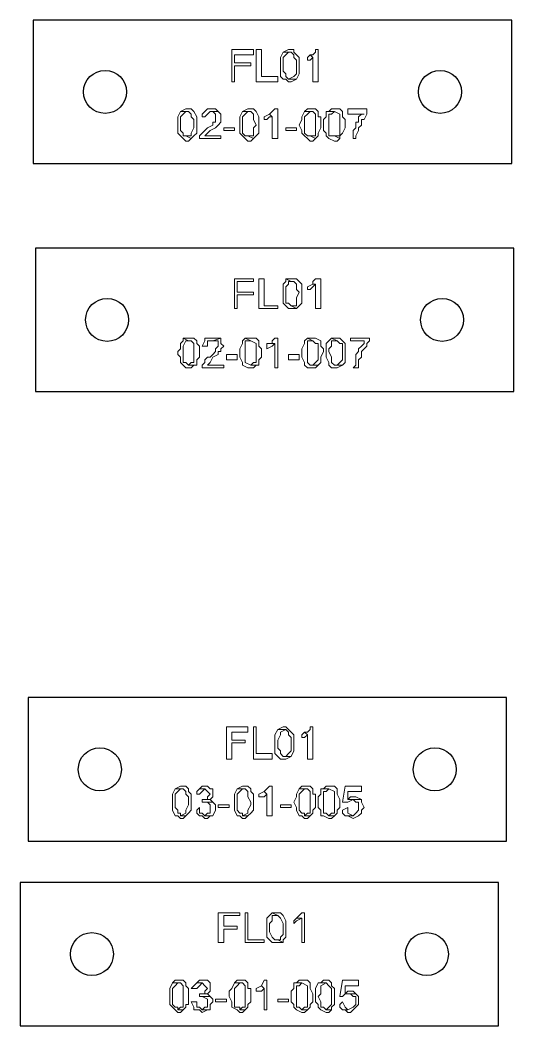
# Model space of a CAD drawing. Header units: millimetres. Extents: x 977 to 12288, y -94 to 5752.
# Drawn here: x 4707.3 to 4758.9, y 4126.5 to 4231.6 of the extents above; entities that cross this region are included whole.
import ezdxf

# ---------------------------------------------------------------- set-up
doc = ezdxf.new("R2010")
doc.units = ezdxf.units.MM

msp = doc.modelspace()

# ---------------------------------------------------------------- linework, layer by layer
at = {"color": 7, "linetype": 'Continuous', "lineweight": 25}
for p, q in [((4708.67748252, 4231.60300909), (4708.67748252, 4216.60300909)), ((4758.67748252, 4231.60300909), (4708.67748252, 4231.60300909)), ((4758.67748252, 4216.60300909), (4758.67748252, 4231.60300909)), ((4708.67748252, 4216.60300909), (4758.67748252, 4216.60300909)), ((4708.892356, 4207.76584166), (4708.892356, 4192.76584166)), ((4758.892356, 4207.76584166), (4708.892356, 4207.76584166)), ((4758.892356, 4192.76584166), (4758.892356, 4207.76584166)), ((4708.892356, 4192.76584166), (4758.892356, 4192.76584166)), ((4708.12938697, 4160.77884328), (4708.12938697, 4145.77884328)), ((4758.12938697, 4160.77884328), (4708.12938697, 4160.77884328)), ((4758.12938697, 4145.77884328), (4758.12938697, 4160.77884328)), ((4708.12938697, 4145.77884328), (4758.12938697, 4145.77884328)), ((4707.30107148, 4141.46241257), (4707.30107148, 4126.46241257)), ((4757.30107148, 4141.46241257), (4707.30107148, 4141.46241257)), ((4757.30107148, 4126.46241257), (4757.30107148, 4141.46241257)), ((4707.30107148, 4126.46241257), (4757.30107148, 4126.46241257))]:
    msp.add_line(p, q, dxfattribs=at)
at = {"color": 4, "lineweight": 0}
for points in [[(4731.67359416, 4228.53262035), (4729.41730308, 4228.53262035), (4729.41730308, 4225.14818374), (4729.69933947, 4225.14818374), (4729.69933947, 4226.84040205), (4731.39155777, 4226.84040205), (4731.39155777, 4227.12243843), (4729.69933947, 4227.12243843), (4729.69933947, 4227.96854758), (4731.67359416, 4227.96854758)], [(4732.51970331, 4228.53262035), (4731.95563054, 4228.53262035), (4731.95563054, 4225.14818374), (4734.21192161, 4225.14818374), (4734.21192161, 4225.71225651), (4732.51970331, 4225.71225651)], [(4734.77599438, 4228.25058397), (4734.77599438, 4228.25058397), (4734.493958, 4227.6865112), (4734.493958, 4227.6865112), (4734.493958, 4227.40447482), (4734.493958, 4226.84040205), (4734.493958, 4226.84040205), (4734.493958, 4226.27632928), (4734.493958, 4225.71225651), (4734.77599438, 4225.43022013), (4735.05803077, 4225.43022013), (4735.34006715, 4225.14818374), (4735.62210353, 4225.14818374), (4736.1861763, 4225.43022013), (4735.34006715, 4225.43022013), (4735.34006715, 4225.43022013), (4735.05803077, 4225.71225651), (4735.05803077, 4225.9942929), (4734.77599438, 4226.27632928), (4734.77599438, 4226.84040205), (4734.77599438, 4227.12243843), (4734.77599438, 4227.6865112), (4735.05803077, 4227.96854758), (4735.05803077, 4227.96854758), (4735.34006715, 4228.25058397)], [(4735.34006715, 4228.53262035), (4735.34006715, 4228.53262035), (4734.77599438, 4228.25058397), (4735.34006715, 4228.25058397), (4735.62210353, 4228.25058397), (4735.90413992, 4227.96854758), (4735.90413992, 4227.6865112), (4736.1861763, 4227.40447482), (4736.1861763, 4226.84040205), (4736.1861763, 4226.55836566), (4736.1861763, 4225.9942929), (4735.90413992, 4225.71225651), (4735.90413992, 4225.71225651), (4735.34006715, 4225.43022013), (4736.1861763, 4225.43022013), (4736.1861763, 4225.43022013), (4736.46821269, 4225.9942929), (4736.46821269, 4225.9942929), (4736.46821269, 4226.27632928), (4736.46821269, 4226.84040205), (4736.46821269, 4227.12243843), (4736.46821269, 4227.6865112), (4736.46821269, 4227.6865112), (4736.1861763, 4227.96854758), (4736.1861763, 4227.96854758), (4735.90413992, 4228.25058397), (4735.90413992, 4228.53262035)], [(4737.59635822, 4227.96854758), (4737.31432184, 4227.6865112), (4737.31432184, 4227.40447482), (4737.31432184, 4227.40447482), (4737.59635822, 4227.40447482), (4737.59635822, 4227.40447482), (4737.87839461, 4227.6865112)], [(4738.44246738, 4228.53262035), (4738.16043099, 4228.53262035), (4738.16043099, 4228.25058397), (4737.87839461, 4227.96854758), (4737.59635822, 4227.96854758), (4737.87839461, 4227.6865112), (4737.87839461, 4225.14818374), (4738.44246738, 4225.14818374)], [(4724.05861178, 4222.04578352), (4724.05861178, 4222.04578352), (4723.7765754, 4221.48171075), (4723.7765754, 4221.48171075), (4723.7765754, 4221.19967437), (4723.7765754, 4220.6356016), (4723.7765754, 4220.6356016), (4723.7765754, 4220.07152883), (4723.7765754, 4219.78949244), (4724.05861178, 4219.50745606), (4724.34064817, 4219.22541968), (4724.62268455, 4218.94338329), (4724.90472094, 4218.94338329), (4725.18675732, 4219.22541968), (4724.62268455, 4219.50745606), (4724.62268455, 4219.50745606), (4724.34064817, 4219.50745606), (4724.34064817, 4219.78949244), (4724.05861178, 4220.07152883), (4724.05861178, 4220.6356016), (4724.05861178, 4220.91763798), (4724.05861178, 4221.48171075), (4724.34064817, 4221.76374713), (4724.34064817, 4221.76374713), (4724.62268455, 4222.04578352)], [(4724.62268455, 4222.3278199), (4724.62268455, 4222.3278199), (4724.05861178, 4222.04578352), (4724.62268455, 4222.04578352), (4724.90472094, 4222.04578352), (4725.18675732, 4221.76374713), (4725.18675732, 4221.48171075), (4725.4687937, 4221.19967437), (4725.4687937, 4220.6356016), (4725.4687937, 4220.35356521), (4725.18675732, 4219.78949244), (4725.18675732, 4219.50745606), (4725.18675732, 4219.50745606), (4724.62268455, 4219.50745606), (4725.18675732, 4219.22541968), (4725.4687937, 4219.50745606), (4725.75083009, 4219.78949244), (4725.75083009, 4219.78949244), (4725.75083009, 4220.35356521), (4725.75083009, 4220.6356016), (4725.75083009, 4221.19967437), (4725.75083009, 4221.48171075), (4725.75083009, 4221.48171075), (4725.4687937, 4222.04578352), (4725.4687937, 4222.04578352), (4725.18675732, 4222.3278199), (4725.18675732, 4222.3278199)], [(4728.00712116, 4222.04578352), (4727.16101201, 4222.04578352), (4727.44304839, 4222.04578352), (4727.72508478, 4221.76374713), (4727.72508478, 4221.76374713), (4727.72508478, 4221.48171075), (4727.72508478, 4221.48171075), (4727.72508478, 4220.91763798), (4727.44304839, 4220.91763798), (4727.44304839, 4220.6356016), (4726.87897563, 4220.35356521), (4726.59693924, 4220.07152883), (4726.31490286, 4219.78949244), (4726.31490286, 4219.78949244), (4726.03286647, 4219.50745606), (4726.03286647, 4219.22541968), (4728.28915755, 4219.22541968), (4728.28915755, 4219.50745606), (4726.59693924, 4219.50745606), (4726.87897563, 4219.78949244), (4726.87897563, 4219.78949244), (4727.16101201, 4220.07152883), (4727.16101201, 4220.07152883), (4727.72508478, 4220.35356521), (4728.00712116, 4220.6356016), (4728.00712116, 4220.6356016), (4728.28915755, 4220.91763798), (4728.28915755, 4221.48171075), (4728.28915755, 4221.76374713)], [(4727.16101201, 4222.3278199), (4726.87897563, 4222.3278199), (4726.59693924, 4222.04578352), (4726.31490286, 4221.76374713), (4726.31490286, 4221.48171075), (4726.59693924, 4221.48171075), (4726.59693924, 4221.48171075), (4726.87897563, 4221.76374713), (4726.87897563, 4221.76374713), (4727.16101201, 4222.04578352), (4728.00712116, 4222.04578352), (4727.72508478, 4222.3278199)], [(4730.54544862, 4222.04578352), (4730.54544862, 4222.04578352), (4730.26341224, 4221.48171075), (4730.26341224, 4221.48171075), (4730.26341224, 4221.19967437), (4730.26341224, 4220.6356016), (4730.26341224, 4220.6356016), (4730.26341224, 4220.07152883), (4730.26341224, 4219.78949244), (4730.54544862, 4219.50745606), (4730.827485, 4219.22541968), (4731.10952139, 4218.94338329), (4731.39155777, 4218.94338329), (4731.67359416, 4219.22541968), (4731.10952139, 4219.50745606), (4731.10952139, 4219.50745606), (4730.827485, 4219.50745606), (4730.54544862, 4219.78949244), (4730.54544862, 4220.07152883), (4730.54544862, 4220.6356016), (4730.54544862, 4220.91763798), (4730.54544862, 4221.48171075), (4730.827485, 4221.76374713), (4730.827485, 4221.76374713), (4731.10952139, 4222.04578352)], [(4731.10952139, 4222.3278199), (4731.10952139, 4222.3278199), (4730.54544862, 4222.04578352), (4731.10952139, 4222.04578352), (4731.39155777, 4222.04578352), (4731.67359416, 4221.76374713), (4731.67359416, 4221.48171075), (4731.67359416, 4221.19967437), (4731.95563054, 4220.6356016), (4731.67359416, 4220.35356521), (4731.67359416, 4219.78949244), (4731.67359416, 4219.50745606), (4731.67359416, 4219.50745606), (4731.10952139, 4219.50745606), (4731.67359416, 4219.22541968), (4731.95563054, 4219.50745606), (4732.23766692, 4219.78949244), (4732.23766692, 4219.78949244), (4732.23766692, 4220.35356521), (4732.23766692, 4220.6356016), (4732.23766692, 4221.19967437), (4732.23766692, 4221.48171075), (4732.23766692, 4221.48171075), (4731.95563054, 4222.04578352), (4731.95563054, 4222.04578352), (4731.67359416, 4222.3278199), (4731.67359416, 4222.3278199)], [(4733.36581246, 4221.76374713), (4732.80173969, 4221.48171075), (4732.80173969, 4221.19967437), (4733.08377608, 4221.19967437), (4733.36581246, 4221.48171075), (4733.36581246, 4221.48171075), (4733.64784884, 4221.48171075)], [(4734.21192161, 4222.3278199), (4733.92988523, 4222.3278199), (4733.92988523, 4222.3278199), (4733.36581246, 4221.76374713), (4733.36581246, 4221.76374713), (4733.64784884, 4221.48171075), (4733.64784884, 4219.22541968), (4734.21192161, 4219.22541968)], [(4737.03228545, 4222.04578352), (4737.03228545, 4222.04578352), (4736.75024907, 4221.48171075), (4736.75024907, 4221.48171075), (4736.75024907, 4221.19967437), (4736.46821269, 4220.6356016), (4736.46821269, 4220.6356016), (4736.75024907, 4220.07152883), (4736.75024907, 4219.78949244), (4737.03228545, 4219.50745606), (4737.31432184, 4219.22541968), (4737.59635822, 4218.94338329), (4737.87839461, 4218.94338329), (4738.16043099, 4219.22541968), (4737.59635822, 4219.50745606), (4737.59635822, 4219.50745606), (4737.31432184, 4219.50745606), (4737.03228545, 4219.78949244), (4737.03228545, 4220.07152883), (4737.03228545, 4220.6356016), (4737.03228545, 4220.91763798), (4737.03228545, 4221.48171075), (4737.31432184, 4221.76374713), (4737.31432184, 4221.76374713), (4737.59635822, 4222.04578352)], [(4737.59635822, 4222.3278199), (4737.31432184, 4222.3278199), (4737.03228545, 4222.04578352), (4737.59635822, 4222.04578352), (4737.87839461, 4222.04578352), (4738.16043099, 4221.76374713), (4738.16043099, 4221.48171075), (4738.16043099, 4221.19967437), (4738.16043099, 4220.6356016), (4738.16043099, 4220.35356521), (4738.16043099, 4219.78949244), (4738.16043099, 4219.50745606), (4737.87839461, 4219.50745606), (4737.59635822, 4219.50745606), (4738.16043099, 4219.22541968), (4738.44246738, 4219.50745606), (4738.44246738, 4219.78949244), (4738.44246738, 4219.78949244), (4738.72450376, 4220.35356521), (4738.72450376, 4220.6356016), (4738.72450376, 4221.19967437), (4738.72450376, 4221.48171075), (4738.44246738, 4221.48171075), (4738.44246738, 4222.04578352), (4738.44246738, 4222.04578352), (4738.16043099, 4222.3278199), (4738.16043099, 4222.3278199)], [(4739.57061291, 4222.04578352), (4739.28857653, 4222.04578352), (4739.28857653, 4221.48171075), (4739.28857653, 4221.48171075), (4739.00654014, 4221.19967437), (4739.00654014, 4220.6356016), (4739.00654014, 4220.6356016), (4739.00654014, 4220.07152883), (4739.28857653, 4219.78949244), (4739.28857653, 4219.50745606), (4739.57061291, 4219.22541968), (4740.13468568, 4218.94338329), (4740.41672206, 4218.94338329), (4740.69875845, 4219.22541968), (4740.13468568, 4219.50745606), (4739.8526493, 4219.50745606), (4739.57061291, 4219.50745606), (4739.57061291, 4219.78949244), (4739.57061291, 4220.07152883), (4739.57061291, 4220.6356016), (4739.57061291, 4220.91763798), (4739.57061291, 4221.48171075), (4739.57061291, 4221.76374713), (4739.8526493, 4221.76374713), (4740.13468568, 4222.04578352)], [(4740.13468568, 4222.3278199), (4739.8526493, 4222.3278199), (4739.57061291, 4222.04578352), (4740.13468568, 4222.04578352), (4740.13468568, 4222.04578352), (4740.69875845, 4221.76374713), (4740.69875845, 4221.48171075), (4740.69875845, 4221.19967437), (4740.69875845, 4220.6356016), (4740.69875845, 4220.35356521), (4740.69875845, 4219.78949244), (4740.69875845, 4219.50745606), (4740.41672206, 4219.50745606), (4740.13468568, 4219.50745606), (4740.69875845, 4219.22541968), (4740.69875845, 4219.50745606), (4740.98079483, 4219.78949244), (4740.98079483, 4219.78949244), (4741.26283122, 4220.35356521), (4741.26283122, 4220.6356016), (4741.26283122, 4221.19967437), (4740.98079483, 4221.48171075), (4740.98079483, 4221.48171075), (4740.98079483, 4222.04578352), (4740.98079483, 4222.04578352), (4740.69875845, 4222.3278199), (4740.41672206, 4222.3278199)], [(4743.51912229, 4222.3278199), (4741.5448676, 4222.3278199), (4741.5448676, 4221.76374713), (4743.23708591, 4221.76374713), (4742.95504952, 4221.76374713), (4742.67301314, 4221.48171075), (4742.67301314, 4220.91763798), (4742.39097675, 4220.91763798), (4742.39097675, 4220.35356521), (4742.10894037, 4220.07152883), (4742.10894037, 4219.78949244), (4742.10894037, 4219.50745606), (4742.10894037, 4219.22541968), (4742.39097675, 4219.22541968), (4742.39097675, 4219.22541968), (4742.39097675, 4219.50745606), (4742.67301314, 4220.07152883), (4742.67301314, 4220.35356521), (4742.95504952, 4220.6356016), (4742.95504952, 4221.19967437), (4743.23708591, 4221.19967437), (4743.51912229, 4221.76374713), (4743.51912229, 4222.04578352)], [(4728.57119393, 4220.07152883), (4728.57119393, 4220.35356521), (4729.69933947, 4220.35356521), (4729.69933947, 4220.07152883), (4728.57119393, 4220.07152883)], [(4735.05803077, 4220.07152883), (4735.05803077, 4220.35356521), (4736.1861763, 4220.35356521), (4736.1861763, 4220.07152883), (4735.05803077, 4220.07152883)], [(4731.67359416, 4204.5595277), (4729.69933947, 4204.5595277), (4729.69933947, 4201.45712748), (4729.98137585, 4201.45712748), (4729.98137585, 4202.8673094), (4731.67359416, 4202.8673094), (4731.67359416, 4203.14934578), (4729.98137585, 4203.14934578), (4729.98137585, 4204.27749132), (4731.67359416, 4204.27749132)], [(4732.80173969, 4204.5595277), (4732.23766692, 4204.5595277), (4732.23766692, 4201.45712748), (4734.21192161, 4201.45712748), (4734.21192161, 4201.73916386), (4732.80173969, 4201.73916386)], [(4735.05803077, 4204.5595277), (4735.05803077, 4204.27749132), (4734.77599438, 4203.99545493), (4734.77599438, 4203.99545493), (4734.77599438, 4203.43138216), (4734.77599438, 4203.14934578), (4734.77599438, 4202.8673094), (4734.77599438, 4202.30323663), (4734.77599438, 4202.02120024), (4735.05803077, 4201.73916386), (4735.34006715, 4201.45712748), (4735.62210353, 4201.45712748), (4735.90413992, 4201.45712748), (4736.1861763, 4201.45712748), (4735.62210353, 4201.73916386), (4735.62210353, 4201.73916386), (4735.34006715, 4202.02120024), (4735.05803077, 4202.02120024), (4735.05803077, 4202.58527301), (4735.05803077, 4203.14934578), (4735.05803077, 4203.43138216), (4735.05803077, 4203.71341855), (4735.34006715, 4203.99545493), (4735.34006715, 4204.27749132), (4735.62210353, 4204.27749132)], [(4735.62210353, 4204.5595277), (4735.34006715, 4204.5595277), (4735.05803077, 4204.5595277), (4735.62210353, 4204.27749132), (4735.90413992, 4204.27749132), (4736.1861763, 4203.99545493), (4736.1861763, 4203.99545493), (4736.1861763, 4203.43138216), (4736.46821269, 4203.14934578), (4736.1861763, 4202.58527301), (4736.1861763, 4202.30323663), (4736.1861763, 4202.02120024), (4736.1861763, 4201.73916386), (4735.62210353, 4201.73916386), (4736.1861763, 4201.45712748), (4736.46821269, 4201.73916386), (4736.75024907, 4202.02120024), (4736.75024907, 4202.30323663), (4736.75024907, 4202.58527301), (4736.75024907, 4203.14934578), (4736.75024907, 4203.43138216), (4736.75024907, 4203.71341855), (4736.75024907, 4203.99545493), (4736.46821269, 4204.27749132), (4736.46821269, 4204.27749132), (4736.1861763, 4204.5595277), (4736.1861763, 4204.5595277)], [(4737.87839461, 4203.99545493), (4737.31432184, 4203.71341855), (4737.31432184, 4203.43138216), (4737.59635822, 4203.43138216), (4737.87839461, 4203.71341855), (4737.87839461, 4203.71341855), (4738.16043099, 4203.99545493)], [(4738.72450376, 4204.5595277), (4738.44246738, 4204.5595277), (4738.16043099, 4204.5595277), (4737.87839461, 4204.27749132), (4737.87839461, 4203.99545493), (4738.16043099, 4203.99545493), (4738.16043099, 4201.45712748), (4738.72450376, 4201.45712748)], [(4724.34064817, 4198.35472725), (4724.34064817, 4198.07269087), (4724.05861178, 4197.79065448), (4724.05861178, 4197.79065448), (4724.05861178, 4197.22658171), (4723.7765754, 4196.94454533), (4723.7765754, 4196.66250894), (4724.05861178, 4196.38047256), (4724.05861178, 4195.81639979), (4724.34064817, 4195.53436341), (4724.62268455, 4195.25232702), (4724.90472094, 4195.25232702), (4725.18675732, 4195.25232702), (4725.4687937, 4195.53436341), (4724.90472094, 4195.53436341), (4724.90472094, 4195.53436341), (4724.62268455, 4195.81639979), (4724.34064817, 4195.81639979), (4724.34064817, 4196.38047256), (4724.34064817, 4196.94454533), (4724.34064817, 4197.22658171), (4724.34064817, 4197.5086181), (4724.62268455, 4198.07269087), (4724.62268455, 4198.07269087), (4724.90472094, 4198.07269087)], [(4724.90472094, 4198.35472725), (4724.62268455, 4198.35472725), (4724.34064817, 4198.35472725), (4724.90472094, 4198.07269087), (4725.18675732, 4198.07269087), (4725.4687937, 4197.79065448), (4725.4687937, 4197.79065448), (4725.4687937, 4197.5086181), (4725.4687937, 4196.94454533), (4725.4687937, 4196.66250894), (4725.4687937, 4196.09843618), (4725.4687937, 4195.81639979), (4725.18675732, 4195.81639979), (4724.90472094, 4195.53436341), (4725.4687937, 4195.53436341), (4725.75083009, 4195.53436341), (4725.75083009, 4195.81639979), (4725.75083009, 4196.09843618), (4726.03286647, 4196.38047256), (4726.03286647, 4196.94454533), (4726.03286647, 4197.22658171), (4726.03286647, 4197.5086181), (4725.75083009, 4197.79065448), (4725.75083009, 4198.07269087), (4725.75083009, 4198.07269087), (4725.4687937, 4198.35472725), (4725.4687937, 4198.35472725)], [(4728.28915755, 4198.35472725), (4727.44304839, 4198.07269087), (4727.44304839, 4198.07269087), (4728.00712116, 4198.07269087), (4728.00712116, 4198.07269087), (4728.00712116, 4197.5086181), (4728.00712116, 4197.5086181), (4727.72508478, 4197.22658171), (4727.72508478, 4196.94454533), (4727.44304839, 4196.66250894), (4727.16101201, 4196.38047256), (4726.87897563, 4196.38047256), (4726.59693924, 4196.09843618), (4726.59693924, 4195.81639979), (4726.31490286, 4195.53436341), (4726.31490286, 4195.25232702), (4728.57119393, 4195.25232702), (4728.57119393, 4195.53436341), (4726.87897563, 4195.53436341), (4727.16101201, 4195.81639979), (4727.16101201, 4195.81639979), (4727.44304839, 4196.38047256), (4727.44304839, 4196.38047256), (4728.00712116, 4196.66250894), (4728.00712116, 4196.94454533), (4728.28915755, 4196.94454533), (4728.28915755, 4197.22658171), (4728.57119393, 4197.5086181), (4728.28915755, 4197.79065448)], [(4727.44304839, 4198.35472725), (4727.16101201, 4198.35472725), (4726.59693924, 4198.35472725), (4726.59693924, 4198.07269087), (4726.31490286, 4197.5086181), (4726.87897563, 4197.5086181), (4726.87897563, 4197.5086181), (4726.87897563, 4198.07269087), (4727.16101201, 4198.07269087), (4727.44304839, 4198.07269087), (4728.28915755, 4198.35472725), (4728.00712116, 4198.35472725)], [(4730.827485, 4198.35472725), (4730.54544862, 4198.07269087), (4730.54544862, 4197.79065448), (4730.54544862, 4197.79065448), (4730.26341224, 4197.22658171), (4730.26341224, 4196.94454533), (4730.26341224, 4196.66250894), (4730.26341224, 4196.38047256), (4730.54544862, 4195.81639979), (4730.54544862, 4195.53436341), (4731.10952139, 4195.25232702), (4731.39155777, 4195.25232702), (4731.67359416, 4195.25232702), (4731.95563054, 4195.53436341), (4731.39155777, 4195.53436341), (4731.39155777, 4195.53436341), (4730.827485, 4195.81639979), (4730.827485, 4195.81639979), (4730.827485, 4196.38047256), (4730.827485, 4196.94454533), (4730.827485, 4197.22658171), (4730.827485, 4197.5086181), (4730.827485, 4198.07269087), (4731.10952139, 4198.07269087), (4731.39155777, 4198.07269087)], [(4731.39155777, 4198.35472725), (4731.10952139, 4198.35472725), (4730.827485, 4198.35472725), (4731.39155777, 4198.07269087), (4731.39155777, 4198.07269087), (4731.95563054, 4197.79065448), (4731.95563054, 4197.79065448), (4731.95563054, 4197.5086181), (4731.95563054, 4196.94454533), (4731.95563054, 4196.66250894), (4731.95563054, 4196.09843618), (4731.95563054, 4195.81639979), (4731.67359416, 4195.81639979), (4731.39155777, 4195.53436341), (4731.95563054, 4195.53436341), (4732.23766692, 4195.53436341), (4732.23766692, 4195.81639979), (4732.23766692, 4196.09843618), (4732.51970331, 4196.38047256), (4732.51970331, 4196.94454533), (4732.51970331, 4197.22658171), (4732.23766692, 4197.5086181), (4732.23766692, 4197.79065448), (4732.23766692, 4198.07269087), (4732.23766692, 4198.07269087), (4731.95563054, 4198.35472725), (4731.67359416, 4198.35472725)], [(4734.21192161, 4198.35472725), (4733.92988523, 4198.35472725), (4733.92988523, 4198.35472725), (4733.64784884, 4198.07269087), (4733.64784884, 4197.79065448), (4733.92988523, 4197.79065448), (4733.92988523, 4195.25232702), (4734.21192161, 4195.25232702)], [(4737.31432184, 4198.35472725), (4737.03228545, 4198.07269087), (4737.03228545, 4197.79065448), (4737.03228545, 4197.79065448), (4736.75024907, 4197.22658171), (4736.75024907, 4196.94454533), (4736.75024907, 4196.66250894), (4736.75024907, 4196.38047256), (4737.03228545, 4195.81639979), (4737.03228545, 4195.53436341), (4737.31432184, 4195.25232702), (4737.87839461, 4195.25232702), (4738.16043099, 4195.25232702), (4738.44246738, 4195.53436341), (4737.87839461, 4195.53436341), (4737.59635822, 4195.53436341), (4737.31432184, 4195.81639979), (4737.31432184, 4195.81639979), (4737.31432184, 4196.38047256), (4737.31432184, 4196.94454533), (4737.31432184, 4197.22658171), (4737.31432184, 4197.5086181), (4737.31432184, 4198.07269087), (4737.59635822, 4198.07269087), (4737.87839461, 4198.07269087)], [(4737.87839461, 4198.35472725), (4737.59635822, 4198.35472725), (4737.31432184, 4198.35472725), (4737.87839461, 4198.07269087), (4737.87839461, 4198.07269087), (4738.16043099, 4197.79065448), (4738.44246738, 4197.79065448), (4738.44246738, 4197.5086181), (4738.44246738, 4196.94454533), (4738.44246738, 4196.66250894), (4738.44246738, 4196.09843618), (4738.16043099, 4195.81639979), (4738.16043099, 4195.81639979), (4737.87839461, 4195.53436341), (4738.44246738, 4195.53436341), (4738.44246738, 4195.53436341), (4738.72450376, 4195.81639979), (4738.72450376, 4196.09843618), (4738.72450376, 4196.38047256), (4739.00654014, 4196.94454533), (4739.00654014, 4197.22658171), (4738.72450376, 4197.5086181), (4738.72450376, 4197.79065448), (4738.72450376, 4198.07269087), (4738.72450376, 4198.07269087), (4738.16043099, 4198.35472725), (4738.16043099, 4198.35472725)], [(4739.8526493, 4198.35472725), (4739.57061291, 4198.07269087), (4739.28857653, 4197.79065448), (4739.28857653, 4197.79065448), (4739.28857653, 4197.22658171), (4739.28857653, 4196.94454533), (4739.28857653, 4196.66250894), (4739.28857653, 4196.38047256), (4739.57061291, 4195.81639979), (4739.57061291, 4195.53436341), (4739.8526493, 4195.25232702), (4740.41672206, 4195.25232702), (4740.41672206, 4195.25232702), (4740.98079483, 4195.53436341), (4740.41672206, 4195.53436341), (4740.13468568, 4195.53436341), (4739.8526493, 4195.81639979), (4739.8526493, 4195.81639979), (4739.8526493, 4196.38047256), (4739.57061291, 4196.94454533), (4739.57061291, 4197.22658171), (4739.8526493, 4197.5086181), (4739.8526493, 4198.07269087), (4739.8526493, 4198.07269087), (4740.41672206, 4198.07269087)], [(4740.41672206, 4198.35472725), (4740.13468568, 4198.35472725), (4739.8526493, 4198.35472725), (4740.41672206, 4198.07269087), (4740.41672206, 4198.07269087), (4740.69875845, 4197.79065448), (4740.98079483, 4197.79065448), (4740.98079483, 4197.5086181), (4740.98079483, 4196.94454533), (4740.98079483, 4196.66250894), (4740.98079483, 4196.09843618), (4740.69875845, 4195.81639979), (4740.69875845, 4195.81639979), (4740.41672206, 4195.53436341), (4740.98079483, 4195.53436341), (4740.98079483, 4195.53436341), (4741.26283122, 4195.81639979), (4741.26283122, 4196.09843618), (4741.26283122, 4196.38047256), (4741.26283122, 4196.94454533), (4741.26283122, 4197.22658171), (4741.26283122, 4197.5086181), (4741.26283122, 4197.79065448), (4740.98079483, 4198.07269087), (4740.98079483, 4198.07269087), (4740.69875845, 4198.35472725), (4740.69875845, 4198.35472725)], [(4743.80115867, 4198.35472725), (4741.82690398, 4198.35472725), (4741.82690398, 4198.07269087), (4743.23708591, 4198.07269087), (4743.23708591, 4197.79065448), (4742.95504952, 4197.5086181), (4742.67301314, 4197.22658171), (4742.67301314, 4196.94454533), (4742.39097675, 4196.66250894), (4742.39097675, 4196.09843618), (4742.39097675, 4196.09843618), (4742.39097675, 4195.53436341), (4742.10894037, 4195.25232702), (4742.67301314, 4195.25232702), (4742.67301314, 4195.25232702), (4742.67301314, 4195.81639979), (4742.67301314, 4196.09843618), (4742.95504952, 4196.38047256), (4742.95504952, 4196.94454533), (4743.23708591, 4197.22658171), (4743.51912229, 4197.5086181), (4743.51912229, 4197.79065448), (4743.80115867, 4198.07269087)], [(4733.64784884, 4197.79065448), (4733.08377608, 4197.79065448), (4733.08377608, 4197.22658171), (4733.08377608, 4197.22658171), (4733.64784884, 4197.5086181), (4733.64784884, 4197.5086181), (4733.92988523, 4197.79065448)], [(4728.85323031, 4196.09843618), (4728.85323031, 4196.66250894), (4729.98137585, 4196.66250894), (4729.98137585, 4196.09843618), (4728.85323031, 4196.09843618)], [(4735.34006715, 4196.09843618), (4735.34006715, 4196.66250894), (4736.46821269, 4196.66250894), (4736.46821269, 4196.09843618), (4735.34006715, 4196.09843618)], [(4731.10952139, 4157.74148793), (4728.85323031, 4157.74148793), (4728.85323031, 4154.35705132), (4729.41730308, 4154.35705132), (4729.41730308, 4156.04926963), (4730.827485, 4156.04926963), (4730.827485, 4156.33130601), (4729.41730308, 4156.33130601), (4729.41730308, 4157.17741517), (4731.10952139, 4157.17741517)], [(4731.95563054, 4157.74148793), (4731.67359416, 4157.74148793), (4731.67359416, 4154.35705132), (4733.64784884, 4154.35705132), (4733.64784884, 4154.92112409), (4731.95563054, 4154.92112409)], [(4734.21192161, 4157.45945155), (4734.21192161, 4157.45945155), (4733.92988523, 4156.89537878), (4733.92988523, 4156.89537878), (4733.92988523, 4156.6133424), (4733.92988523, 4156.04926963), (4733.92988523, 4155.76723324), (4733.92988523, 4155.48519686), (4733.92988523, 4154.92112409), (4734.21192161, 4154.63908771), (4734.493958, 4154.35705132), (4735.05803077, 4154.35705132), (4735.05803077, 4154.35705132), (4735.62210353, 4154.63908771), (4735.05803077, 4154.63908771), (4734.77599438, 4154.63908771), (4734.493958, 4154.92112409), (4734.493958, 4155.20316048), (4734.21192161, 4155.48519686), (4734.21192161, 4156.04926963), (4734.21192161, 4156.33130601), (4734.493958, 4156.89537878), (4734.493958, 4157.17741517), (4734.493958, 4157.17741517), (4735.05803077, 4157.45945155)], [(4735.05803077, 4157.74148793), (4734.77599438, 4157.74148793), (4734.21192161, 4157.45945155), (4735.05803077, 4157.45945155), (4735.05803077, 4157.45945155), (4735.34006715, 4157.17741517), (4735.34006715, 4156.89537878), (4735.62210353, 4156.6133424), (4735.62210353, 4156.04926963), (4735.62210353, 4155.76723324), (4735.62210353, 4155.20316048), (4735.34006715, 4154.92112409), (4735.34006715, 4154.92112409), (4735.05803077, 4154.63908771), (4735.62210353, 4154.63908771), (4735.62210353, 4154.63908771), (4735.90413992, 4155.20316048), (4735.90413992, 4155.20316048), (4735.90413992, 4155.48519686), (4735.90413992, 4156.04926963), (4735.90413992, 4156.33130601), (4735.90413992, 4156.89537878), (4735.90413992, 4156.89537878), (4735.62210353, 4157.17741517), (4735.62210353, 4157.17741517), (4735.34006715, 4157.45945155), (4735.34006715, 4157.45945155)], [(4737.87839461, 4157.74148793), (4737.59635822, 4157.74148793), (4737.59635822, 4157.45945155), (4737.31432184, 4157.17741517), (4737.03228545, 4157.17741517), (4737.31432184, 4156.89537878), (4737.31432184, 4154.35705132), (4737.87839461, 4154.35705132)], [(4737.03228545, 4157.17741517), (4736.75024907, 4156.89537878), (4736.75024907, 4156.6133424), (4736.75024907, 4156.6133424), (4737.03228545, 4156.6133424), (4737.03228545, 4156.6133424), (4737.31432184, 4156.89537878)], [(4723.49453902, 4151.2546511), (4723.49453902, 4151.2546511), (4723.21250263, 4150.69057833), (4723.21250263, 4150.69057833), (4723.21250263, 4150.40854195), (4723.21250263, 4149.84446918), (4723.21250263, 4149.84446918), (4723.21250263, 4149.28039641), (4723.21250263, 4148.99836003), (4723.49453902, 4148.43428726), (4723.7765754, 4148.43428726), (4724.05861178, 4148.15225087), (4724.34064817, 4148.15225087), (4724.62268455, 4148.43428726), (4724.05861178, 4148.43428726), (4724.05861178, 4148.71632364), (4723.7765754, 4148.71632364), (4723.7765754, 4148.99836003), (4723.49453902, 4149.28039641), (4723.49453902, 4149.84446918), (4723.49453902, 4150.12650556), (4723.49453902, 4150.69057833), (4723.7765754, 4150.97261471), (4723.7765754, 4150.97261471), (4724.05861178, 4151.2546511)], [(4724.05861178, 4151.53668748), (4724.05861178, 4151.53668748), (4723.49453902, 4151.2546511), (4724.05861178, 4151.2546511), (4724.34064817, 4151.2546511), (4724.62268455, 4150.97261471), (4724.62268455, 4150.69057833), (4724.90472094, 4150.40854195), (4724.90472094, 4149.84446918), (4724.90472094, 4149.56243279), (4724.62268455, 4148.99836003), (4724.62268455, 4148.71632364), (4724.62268455, 4148.71632364), (4724.05861178, 4148.43428726), (4724.62268455, 4148.43428726), (4724.90472094, 4148.71632364), (4725.18675732, 4148.99836003), (4725.18675732, 4148.99836003), (4725.18675732, 4149.28039641), (4725.18675732, 4149.84446918), (4725.18675732, 4150.12650556), (4725.18675732, 4150.69057833), (4725.18675732, 4150.69057833), (4724.90472094, 4150.97261471), (4724.90472094, 4151.2546511), (4724.62268455, 4151.53668748), (4724.62268455, 4151.53668748)], [(4726.03286647, 4151.2546511), (4725.75083009, 4150.97261471), (4725.75083009, 4150.69057833), (4726.03286647, 4150.69057833), (4726.03286647, 4150.69057833), (4726.31490286, 4150.97261471), (4726.31490286, 4150.97261471), (4726.59693924, 4151.2546511)], [(4726.59693924, 4151.53668748), (4726.31490286, 4151.53668748), (4726.03286647, 4151.2546511), (4726.59693924, 4151.2546511), (4726.59693924, 4151.2546511), (4726.87897563, 4150.97261471), (4726.87897563, 4150.97261471), (4727.16101201, 4150.69057833), (4727.16101201, 4150.69057833), (4726.87897563, 4150.40854195), (4726.87897563, 4150.12650556), (4726.59693924, 4150.12650556), (4727.16101201, 4150.12650556), (4727.44304839, 4150.40854195), (4727.44304839, 4150.40854195), (4727.44304839, 4150.69057833), (4727.44304839, 4150.69057833), (4727.44304839, 4150.97261471), (4727.44304839, 4151.2546511), (4727.16101201, 4151.2546511), (4726.87897563, 4151.53668748)], [(4729.98137585, 4151.2546511), (4729.98137585, 4151.2546511), (4729.69933947, 4150.69057833), (4729.69933947, 4150.69057833), (4729.69933947, 4150.40854195), (4729.69933947, 4149.84446918), (4729.69933947, 4149.84446918), (4729.69933947, 4149.28039641), (4729.69933947, 4148.99836003), (4729.98137585, 4148.43428726), (4730.26341224, 4148.43428726), (4730.54544862, 4148.15225087), (4730.827485, 4148.15225087), (4731.10952139, 4148.43428726), (4730.54544862, 4148.43428726), (4730.54544862, 4148.71632364), (4730.26341224, 4148.71632364), (4729.98137585, 4148.99836003), (4729.98137585, 4149.28039641), (4729.98137585, 4149.84446918), (4729.98137585, 4150.12650556), (4729.98137585, 4150.69057833), (4730.26341224, 4150.97261471), (4730.26341224, 4150.97261471), (4730.54544862, 4151.2546511)], [(4730.54544862, 4151.53668748), (4730.54544862, 4151.53668748), (4729.98137585, 4151.2546511), (4730.54544862, 4151.2546511), (4730.827485, 4151.2546511), (4731.10952139, 4150.97261471), (4731.10952139, 4150.69057833), (4731.10952139, 4150.40854195), (4731.39155777, 4149.84446918), (4731.39155777, 4149.56243279), (4731.10952139, 4148.99836003), (4731.10952139, 4148.71632364), (4731.10952139, 4148.71632364), (4730.54544862, 4148.43428726), (4731.10952139, 4148.43428726), (4731.39155777, 4148.71632364), (4731.67359416, 4148.99836003), (4731.67359416, 4148.99836003), (4731.67359416, 4149.28039641), (4731.67359416, 4149.84446918), (4731.67359416, 4150.12650556), (4731.67359416, 4150.69057833), (4731.67359416, 4150.69057833), (4731.39155777, 4150.97261471), (4731.39155777, 4151.2546511), (4731.10952139, 4151.53668748), (4731.10952139, 4151.53668748)], [(4732.80173969, 4150.97261471), (4732.23766692, 4150.69057833), (4732.23766692, 4150.40854195), (4732.51970331, 4150.40854195), (4732.80173969, 4150.40854195), (4732.80173969, 4150.40854195), (4733.08377608, 4150.69057833)], [(4733.64784884, 4151.53668748), (4733.36581246, 4151.53668748), (4733.36581246, 4151.53668748), (4732.80173969, 4150.97261471), (4732.80173969, 4150.97261471), (4733.08377608, 4150.69057833), (4733.08377608, 4148.43428726), (4733.64784884, 4148.43428726)], [(4736.46821269, 4151.2546511), (4736.46821269, 4151.2546511), (4736.1861763, 4150.69057833), (4736.1861763, 4150.69057833), (4736.1861763, 4150.40854195), (4735.90413992, 4149.84446918), (4735.90413992, 4149.84446918), (4736.1861763, 4149.28039641), (4736.1861763, 4148.99836003), (4736.46821269, 4148.43428726), (4736.75024907, 4148.43428726), (4737.03228545, 4148.15225087), (4737.31432184, 4148.15225087), (4737.59635822, 4148.43428726), (4737.03228545, 4148.43428726), (4737.03228545, 4148.71632364), (4736.75024907, 4148.71632364), (4736.46821269, 4148.99836003), (4736.46821269, 4149.28039641), (4736.46821269, 4149.84446918), (4736.46821269, 4150.12650556), (4736.46821269, 4150.69057833), (4736.75024907, 4150.97261471), (4736.75024907, 4150.97261471), (4737.03228545, 4151.2546511)], [(4737.03228545, 4151.53668748), (4736.75024907, 4151.53668748), (4736.46821269, 4151.2546511), (4737.03228545, 4151.2546511), (4737.31432184, 4151.2546511), (4737.59635822, 4150.97261471), (4737.59635822, 4150.69057833), (4737.59635822, 4150.40854195), (4737.59635822, 4149.84446918), (4737.59635822, 4149.56243279), (4737.59635822, 4148.99836003), (4737.59635822, 4148.71632364), (4737.31432184, 4148.71632364), (4737.03228545, 4148.43428726), (4737.59635822, 4148.43428726), (4737.87839461, 4148.71632364), (4737.87839461, 4148.99836003), (4737.87839461, 4148.99836003), (4738.16043099, 4149.28039641), (4738.16043099, 4149.84446918), (4738.16043099, 4150.12650556), (4738.16043099, 4150.69057833), (4737.87839461, 4150.69057833), (4737.87839461, 4150.97261471), (4737.87839461, 4151.2546511), (4737.59635822, 4151.53668748), (4737.59635822, 4151.53668748)], [(4739.00654014, 4151.2546511), (4738.72450376, 4151.2546511), (4738.72450376, 4150.69057833), (4738.72450376, 4150.69057833), (4738.44246738, 4150.40854195), (4738.44246738, 4149.84446918), (4738.44246738, 4149.84446918), (4738.44246738, 4149.28039641), (4738.72450376, 4148.99836003), (4738.72450376, 4148.43428726), (4739.00654014, 4148.43428726), (4739.57061291, 4148.15225087), (4739.8526493, 4148.15225087), (4740.13468568, 4148.43428726), (4739.57061291, 4148.43428726), (4739.28857653, 4148.71632364), (4739.00654014, 4148.71632364), (4739.00654014, 4148.99836003), (4739.00654014, 4149.28039641), (4739.00654014, 4149.84446918), (4739.00654014, 4150.12650556), (4739.00654014, 4150.69057833), (4739.00654014, 4150.97261471), (4739.28857653, 4150.97261471), (4739.57061291, 4151.2546511)], [(4739.57061291, 4151.53668748), (4739.28857653, 4151.53668748), (4739.00654014, 4151.2546511), (4739.57061291, 4151.2546511), (4739.57061291, 4151.2546511), (4740.13468568, 4150.97261471), (4740.13468568, 4150.69057833), (4740.13468568, 4150.40854195), (4740.13468568, 4149.84446918), (4740.13468568, 4149.56243279), (4740.13468568, 4148.99836003), (4740.13468568, 4148.71632364), (4739.8526493, 4148.71632364), (4739.57061291, 4148.43428726), (4740.13468568, 4148.43428726), (4740.41672206, 4148.71632364), (4740.41672206, 4148.99836003), (4740.41672206, 4148.99836003), (4740.69875845, 4149.28039641), (4740.69875845, 4149.84446918), (4740.69875845, 4150.12650556), (4740.41672206, 4150.69057833), (4740.41672206, 4150.69057833), (4740.41672206, 4150.97261471), (4740.41672206, 4151.2546511), (4740.13468568, 4151.53668748), (4739.8526493, 4151.53668748)], [(4742.95504952, 4151.53668748), (4741.26283122, 4151.53668748), (4740.98079483, 4149.84446918), (4741.5448676, 4149.84446918), (4741.5448676, 4149.84446918), (4742.10894037, 4150.12650556), (4742.95504952, 4150.12650556), (4741.5448676, 4150.12650556), (4741.5448676, 4150.97261471), (4742.95504952, 4150.97261471)], [(4726.31490286, 4150.12650556), (4726.31490286, 4149.84446918), (4726.59693924, 4149.84446918), (4727.44304839, 4149.84446918), (4727.16101201, 4150.12650556), (4727.16101201, 4150.12650556), (4726.59693924, 4150.12650556)], [(4742.95504952, 4150.12650556), (4742.10894037, 4150.12650556), (4742.10894037, 4150.12650556), (4742.39097675, 4149.84446918), (4742.67301314, 4149.84446918), (4742.67301314, 4149.28039641), (4742.67301314, 4148.99836003), (4742.39097675, 4148.71632364), (4742.39097675, 4148.71632364), (4742.10894037, 4148.43428726), (4741.26283122, 4148.43428726), (4741.5448676, 4148.43428726), (4742.10894037, 4148.15225087), (4742.10894037, 4148.15225087), (4742.67301314, 4148.43428726), (4742.95504952, 4148.71632364), (4742.95504952, 4148.99836003), (4743.23708591, 4149.28039641), (4742.95504952, 4149.84446918)], [(4742.10894037, 4150.40854195), (4741.82690398, 4150.40854195), (4741.5448676, 4150.12650556), (4742.95504952, 4150.12650556), (4742.39097675, 4150.40854195)], [(4726.03286647, 4149.28039641), (4725.75083009, 4148.99836003), (4725.75083009, 4148.71632364), (4726.03286647, 4148.43428726), (4726.03286647, 4148.43428726), (4726.31490286, 4148.43428726), (4726.59693924, 4148.15225087), (4726.87897563, 4148.15225087), (4727.16101201, 4148.43428726), (4727.44304839, 4148.43428726), (4726.59693924, 4148.43428726), (4726.59693924, 4148.43428726), (4726.31490286, 4148.71632364), (4726.03286647, 4148.71632364)], [(4727.44304839, 4149.84446918), (4726.59693924, 4149.84446918), (4726.87897563, 4149.84446918), (4727.16101201, 4149.56243279), (4727.16101201, 4149.56243279), (4727.16101201, 4149.28039641), (4727.16101201, 4148.99836003), (4727.16101201, 4148.71632364), (4726.87897563, 4148.71632364), (4726.59693924, 4148.43428726), (4727.44304839, 4148.43428726), (4727.44304839, 4148.43428726), (4727.72508478, 4148.99836003), (4727.72508478, 4149.28039641), (4727.72508478, 4149.56243279), (4727.44304839, 4149.84446918)], [(4728.00712116, 4149.28039641), (4728.00712116, 4149.56243279), (4729.1352667, 4149.56243279), (4729.1352667, 4149.28039641), (4728.00712116, 4149.28039641)], [(4734.493958, 4149.28039641), (4734.493958, 4149.56243279), (4735.62210353, 4149.56243279), (4735.62210353, 4149.28039641), (4734.493958, 4149.28039641)], [(4741.5448676, 4149.28039641), (4740.98079483, 4148.99836003), (4740.98079483, 4148.71632364), (4741.26283122, 4148.43428726), (4742.10894037, 4148.43428726), (4742.10894037, 4148.43428726), (4741.5448676, 4148.71632364), (4741.5448676, 4148.71632364)], [(4730.26341224, 4138.28097743), (4728.00712116, 4138.28097743), (4728.00712116, 4135.1785772), (4728.57119393, 4135.1785772), (4728.57119393, 4136.58875912), (4729.98137585, 4136.58875912), (4729.98137585, 4136.87079551), (4728.57119393, 4136.87079551), (4728.57119393, 4137.99894104), (4730.26341224, 4137.99894104)], [(4731.10952139, 4138.28097743), (4730.827485, 4138.28097743), (4730.827485, 4135.1785772), (4732.80173969, 4135.1785772), (4732.80173969, 4135.46061359), (4731.10952139, 4135.46061359)], [(4733.64784884, 4138.28097743), (4733.36581246, 4137.99894104), (4733.08377608, 4137.71690466), (4733.08377608, 4137.71690466), (4733.08377608, 4137.15283189), (4733.08377608, 4136.58875912), (4733.08377608, 4136.58875912), (4733.08377608, 4136.02468635), (4733.08377608, 4135.74264997), (4733.36581246, 4135.46061359), (4733.64784884, 4135.1785772), (4734.21192161, 4135.1785772), (4734.21192161, 4135.1785772), (4734.77599438, 4135.1785772), (4734.21192161, 4135.46061359), (4733.92988523, 4135.46061359), (4733.64784884, 4135.74264997), (4733.64784884, 4135.74264997), (4733.36581246, 4136.30672274), (4733.36581246, 4136.58875912), (4733.36581246, 4137.15283189), (4733.64784884, 4137.43486828), (4733.64784884, 4137.71690466), (4733.64784884, 4137.99894104), (4734.21192161, 4137.99894104)], [(4734.21192161, 4138.28097743), (4733.92988523, 4138.28097743), (4733.64784884, 4138.28097743), (4734.21192161, 4137.99894104), (4734.21192161, 4137.99894104), (4734.493958, 4137.71690466), (4734.493958, 4137.71690466), (4734.77599438, 4137.15283189), (4734.77599438, 4136.58875912), (4734.77599438, 4136.30672274), (4734.77599438, 4136.02468635), (4734.493958, 4135.74264997), (4734.493958, 4135.46061359), (4734.21192161, 4135.46061359), (4734.77599438, 4135.1785772), (4734.77599438, 4135.46061359), (4735.05803077, 4135.74264997), (4735.05803077, 4135.74264997), (4735.05803077, 4136.30672274), (4735.05803077, 4136.58875912), (4735.05803077, 4137.15283189), (4735.05803077, 4137.43486828), (4735.05803077, 4137.43486828), (4734.77599438, 4137.99894104), (4734.77599438, 4137.99894104), (4734.493958, 4138.28097743), (4734.493958, 4138.28097743)], [(4736.1861763, 4137.71690466), (4735.90413992, 4137.43486828), (4735.90413992, 4137.15283189), (4735.90413992, 4137.15283189), (4736.1861763, 4137.43486828), (4736.1861763, 4137.43486828), (4736.75024907, 4137.71690466)], [(4737.03228545, 4138.28097743), (4736.75024907, 4138.28097743), (4736.75024907, 4138.28097743), (4736.46821269, 4137.99894104), (4736.1861763, 4137.71690466), (4736.75024907, 4137.71690466), (4736.75024907, 4135.1785772), (4737.03228545, 4135.1785772)], [(4723.7765754, 4131.23006782), (4723.49453902, 4131.23006782), (4723.21250263, 4130.94803144), (4723.7765754, 4130.94803144), (4724.05861178, 4130.94803144), (4724.34064817, 4130.66599506), (4724.34064817, 4130.38395867), (4724.34064817, 4130.10192229), (4724.34064817, 4129.53784952), (4724.34064817, 4129.25581314), (4724.34064817, 4128.69174037), (4724.34064817, 4128.40970398), (4724.05861178, 4128.40970398), (4723.7765754, 4128.1276676), (4724.34064817, 4128.1276676), (4724.62268455, 4128.40970398), (4724.62268455, 4128.69174037), (4724.90472094, 4128.69174037), (4724.90472094, 4128.97377675), (4724.90472094, 4129.53784952), (4724.90472094, 4129.8198859), (4724.90472094, 4130.38395867), (4724.90472094, 4130.38395867), (4724.62268455, 4130.66599506), (4724.62268455, 4130.94803144), (4724.34064817, 4131.23006782), (4724.34064817, 4131.23006782)], [(4726.31490286, 4131.23006782), (4726.03286647, 4131.23006782), (4725.75083009, 4130.94803144), (4726.31490286, 4130.94803144), (4726.31490286, 4130.94803144), (4726.59693924, 4130.66599506), (4726.59693924, 4130.66599506), (4726.87897563, 4130.38395867), (4726.87897563, 4130.38395867), (4726.59693924, 4130.10192229), (4726.59693924, 4129.8198859), (4726.03286647, 4129.8198859), (4726.87897563, 4129.8198859), (4727.16101201, 4130.10192229), (4727.16101201, 4130.10192229), (4727.16101201, 4130.38395867), (4727.16101201, 4130.38395867), (4727.16101201, 4130.66599506), (4727.16101201, 4130.94803144), (4726.87897563, 4131.23006782), (4726.59693924, 4131.23006782)], [(4730.26341224, 4131.23006782), (4729.98137585, 4131.23006782), (4729.69933947, 4130.94803144), (4730.26341224, 4130.94803144), (4730.54544862, 4130.94803144), (4730.827485, 4130.66599506), (4730.827485, 4130.38395867), (4730.827485, 4130.10192229), (4730.827485, 4129.53784952), (4730.827485, 4129.25581314), (4730.827485, 4128.69174037), (4730.827485, 4128.40970398), (4730.54544862, 4128.40970398), (4730.26341224, 4128.1276676), (4730.827485, 4128.1276676), (4731.10952139, 4128.40970398), (4731.10952139, 4128.69174037), (4731.10952139, 4128.69174037), (4731.39155777, 4128.97377675), (4731.39155777, 4129.53784952), (4731.39155777, 4129.8198859), (4731.39155777, 4130.38395867), (4731.10952139, 4130.38395867), (4731.10952139, 4130.66599506), (4731.10952139, 4130.94803144), (4730.827485, 4131.23006782), (4730.827485, 4131.23006782)], [(4733.08377608, 4131.23006782), (4733.08377608, 4131.23006782), (4732.80173969, 4131.23006782), (4732.51970331, 4130.66599506), (4732.51970331, 4130.66599506), (4732.80173969, 4130.38395867), (4732.80173969, 4128.1276676), (4733.08377608, 4128.1276676)], [(4736.75024907, 4131.23006782), (4736.46821269, 4131.23006782), (4736.1861763, 4130.94803144), (4736.75024907, 4130.94803144), (4736.75024907, 4130.94803144), (4737.31432184, 4130.66599506), (4737.31432184, 4130.38395867), (4737.31432184, 4130.10192229), (4737.31432184, 4129.53784952), (4737.31432184, 4129.25581314), (4737.31432184, 4128.69174037), (4737.31432184, 4128.40970398), (4737.03228545, 4128.40970398), (4736.75024907, 4128.1276676), (4737.31432184, 4128.1276676), (4737.59635822, 4128.40970398), (4737.59635822, 4128.69174037), (4737.59635822, 4128.69174037), (4737.87839461, 4128.97377675), (4737.87839461, 4129.53784952), (4737.87839461, 4129.8198859), (4737.59635822, 4130.38395867), (4737.59635822, 4130.38395867), (4737.59635822, 4130.66599506), (4737.59635822, 4130.94803144), (4737.31432184, 4131.23006782), (4737.03228545, 4131.23006782)], [(4739.28857653, 4131.23006782), (4739.00654014, 4131.23006782), (4738.72450376, 4130.94803144), (4739.28857653, 4130.94803144), (4739.28857653, 4130.94803144), (4739.57061291, 4130.66599506), (4739.8526493, 4130.38395867), (4739.8526493, 4130.10192229), (4739.8526493, 4129.53784952), (4739.8526493, 4129.25581314), (4739.8526493, 4128.69174037), (4739.57061291, 4128.40970398), (4739.57061291, 4128.40970398), (4739.28857653, 4128.1276676), (4739.8526493, 4128.1276676), (4739.8526493, 4128.40970398), (4740.13468568, 4128.69174037), (4740.13468568, 4128.69174037), (4740.13468568, 4128.97377675), (4740.13468568, 4129.53784952), (4740.13468568, 4129.8198859), (4740.13468568, 4130.38395867), (4740.13468568, 4130.38395867), (4739.8526493, 4130.66599506), (4739.8526493, 4130.94803144), (4739.57061291, 4131.23006782), (4739.57061291, 4131.23006782)], [(4742.67301314, 4131.23006782), (4740.98079483, 4131.23006782), (4740.69875845, 4129.53784952), (4740.98079483, 4129.53784952), (4741.26283122, 4129.8198859), (4741.5448676, 4129.8198859), (4742.39097675, 4129.8198859), (4741.26283122, 4129.8198859), (4741.26283122, 4130.66599506), (4742.67301314, 4130.66599506)], [(4723.21250263, 4130.94803144), (4723.21250263, 4130.94803144), (4722.93046625, 4130.38395867), (4722.93046625, 4130.38395867), (4722.93046625, 4130.10192229), (4722.93046625, 4129.53784952), (4722.93046625, 4129.53784952), (4722.93046625, 4128.97377675), (4722.93046625, 4128.69174037), (4723.21250263, 4128.40970398), (4723.49453902, 4128.1276676), (4723.7765754, 4127.84563121), (4724.05861178, 4127.84563121), (4724.34064817, 4128.1276676), (4723.7765754, 4128.1276676), (4723.7765754, 4128.40970398), (4723.49453902, 4128.40970398), (4723.21250263, 4128.69174037), (4723.21250263, 4128.97377675), (4723.21250263, 4129.53784952), (4723.21250263, 4129.8198859), (4723.21250263, 4130.38395867), (4723.49453902, 4130.66599506), (4723.49453902, 4130.66599506), (4723.7765754, 4130.94803144)], [(4725.75083009, 4130.94803144), (4725.4687937, 4130.66599506), (4725.18675732, 4130.38395867), (4725.75083009, 4130.38395867), (4725.75083009, 4130.38395867), (4726.03286647, 4130.66599506), (4726.03286647, 4130.66599506), (4726.31490286, 4130.94803144)], [(4729.69933947, 4130.94803144), (4729.69933947, 4130.94803144), (4729.41730308, 4130.38395867), (4729.41730308, 4130.38395867), (4729.1352667, 4130.10192229), (4729.1352667, 4129.53784952), (4729.1352667, 4129.53784952), (4729.41730308, 4128.97377675), (4729.41730308, 4128.69174037), (4729.41730308, 4128.40970398), (4729.98137585, 4128.1276676), (4730.26341224, 4127.84563121), (4730.54544862, 4127.84563121), (4730.827485, 4128.1276676), (4730.26341224, 4128.1276676), (4730.26341224, 4128.40970398), (4729.69933947, 4128.40970398), (4729.69933947, 4128.69174037), (4729.69933947, 4128.97377675), (4729.69933947, 4129.53784952), (4729.69933947, 4129.8198859), (4729.69933947, 4130.38395867), (4729.98137585, 4130.66599506), (4729.98137585, 4130.66599506), (4730.26341224, 4130.94803144)], [(4732.51970331, 4130.66599506), (4731.95563054, 4130.38395867), (4731.95563054, 4130.10192229), (4731.95563054, 4130.10192229), (4732.51970331, 4130.10192229), (4732.51970331, 4130.10192229), (4732.80173969, 4130.38395867)], [(4736.1861763, 4130.94803144), (4735.90413992, 4130.94803144), (4735.90413992, 4130.38395867), (4735.90413992, 4130.38395867), (4735.62210353, 4130.10192229), (4735.62210353, 4129.53784952), (4735.62210353, 4129.53784952), (4735.62210353, 4128.97377675), (4735.90413992, 4128.69174037), (4735.90413992, 4128.40970398), (4736.1861763, 4128.1276676), (4736.75024907, 4127.84563121), (4737.03228545, 4127.84563121), (4737.31432184, 4128.1276676), (4736.75024907, 4128.1276676), (4736.46821269, 4128.40970398), (4736.1861763, 4128.40970398), (4736.1861763, 4128.69174037), (4736.1861763, 4128.97377675), (4736.1861763, 4129.53784952), (4736.1861763, 4129.8198859), (4736.1861763, 4130.38395867), (4736.1861763, 4130.66599506), (4736.46821269, 4130.66599506), (4736.75024907, 4130.94803144)], [(4738.72450376, 4130.94803144), (4738.44246738, 4130.94803144), (4738.16043099, 4130.38395867), (4738.16043099, 4130.38395867), (4738.16043099, 4130.10192229), (4738.16043099, 4129.53784952), (4738.16043099, 4129.53784952), (4738.16043099, 4128.97377675), (4738.44246738, 4128.69174037), (4738.44246738, 4128.40970398), (4738.72450376, 4128.1276676), (4739.28857653, 4127.84563121), (4739.57061291, 4127.84563121), (4739.8526493, 4128.1276676), (4739.28857653, 4128.1276676), (4739.00654014, 4128.40970398), (4738.72450376, 4128.40970398), (4738.72450376, 4128.69174037), (4738.72450376, 4128.97377675), (4738.44246738, 4129.53784952), (4738.72450376, 4129.8198859), (4738.72450376, 4130.38395867), (4738.72450376, 4130.66599506), (4738.72450376, 4130.66599506), (4739.28857653, 4130.94803144)], [(4741.82690398, 4130.10192229), (4741.5448676, 4130.10192229), (4741.26283122, 4129.8198859), (4742.39097675, 4129.8198859), (4742.10894037, 4130.10192229)], [(4725.75083009, 4128.97377675), (4725.18675732, 4128.97377675), (4725.4687937, 4128.40970398), (4725.4687937, 4128.1276676), (4725.4687937, 4128.1276676), (4726.03286647, 4128.1276676), (4726.31490286, 4127.84563121), (4726.31490286, 4127.84563121), (4726.87897563, 4128.1276676), (4727.16101201, 4128.1276676), (4726.31490286, 4128.1276676), (4726.31490286, 4128.1276676), (4726.03286647, 4128.40970398), (4725.75083009, 4128.40970398)], [(4726.03286647, 4129.8198859), (4726.03286647, 4129.53784952), (4726.31490286, 4129.53784952), (4727.16101201, 4129.53784952), (4726.87897563, 4129.8198859), (4726.87897563, 4129.8198859), (4726.03286647, 4129.8198859)], [(4727.16101201, 4129.53784952), (4726.31490286, 4129.53784952), (4726.31490286, 4129.53784952), (4726.87897563, 4129.25581314), (4726.87897563, 4129.25581314), (4726.87897563, 4128.97377675), (4726.87897563, 4128.69174037), (4726.87897563, 4128.40970398), (4726.59693924, 4128.40970398), (4726.31490286, 4128.1276676), (4727.16101201, 4128.1276676), (4727.16101201, 4128.1276676), (4727.16101201, 4128.69174037), (4727.44304839, 4128.97377675), (4727.44304839, 4129.25581314), (4727.16101201, 4129.53784952)], [(4727.72508478, 4128.97377675), (4727.72508478, 4129.25581314), (4728.85323031, 4129.25581314), (4728.85323031, 4128.97377675), (4727.72508478, 4128.97377675)], [(4734.21192161, 4128.97377675), (4734.21192161, 4129.25581314), (4735.34006715, 4129.25581314), (4735.34006715, 4128.97377675), (4734.21192161, 4128.97377675)], [(4740.98079483, 4128.97377675), (4740.69875845, 4128.69174037), (4740.69875845, 4128.40970398), (4740.98079483, 4128.1276676), (4741.5448676, 4128.1276676), (4741.5448676, 4128.1276676), (4741.26283122, 4128.40970398), (4741.26283122, 4128.40970398)], [(4742.39097675, 4129.8198859), (4741.5448676, 4129.8198859), (4741.82690398, 4129.8198859), (4742.10894037, 4129.53784952), (4742.39097675, 4129.53784952), (4742.39097675, 4128.97377675), (4742.39097675, 4128.69174037), (4742.10894037, 4128.40970398), (4742.10894037, 4128.40970398), (4741.5448676, 4128.1276676), (4740.98079483, 4128.1276676), (4741.26283122, 4128.1276676), (4741.5448676, 4127.84563121), (4741.82690398, 4127.84563121), (4742.10894037, 4128.1276676), (4742.39097675, 4128.40970398), (4742.67301314, 4128.69174037), (4742.67301314, 4128.97377675), (4742.67301314, 4129.53784952)]]:
    msp.add_lwpolyline(points, close=True, dxfattribs=at)
at = {"color": 7, "linetype": 'Continuous', "lineweight": 25}
for centre in [(4716.17748252, 4224.10300909), (4751.17748252, 4224.10300909), (4716.392356, 4200.26584166), (4751.392356, 4200.26584166), (4715.62938697, 4153.27884328), (4750.62938697, 4153.27884328), (4714.80107148, 4133.96241257), (4749.80107148, 4133.96241257)]:
    msp.add_circle(centre, 2.25, dxfattribs=at)

doc.saveas('drawing.dxf')
